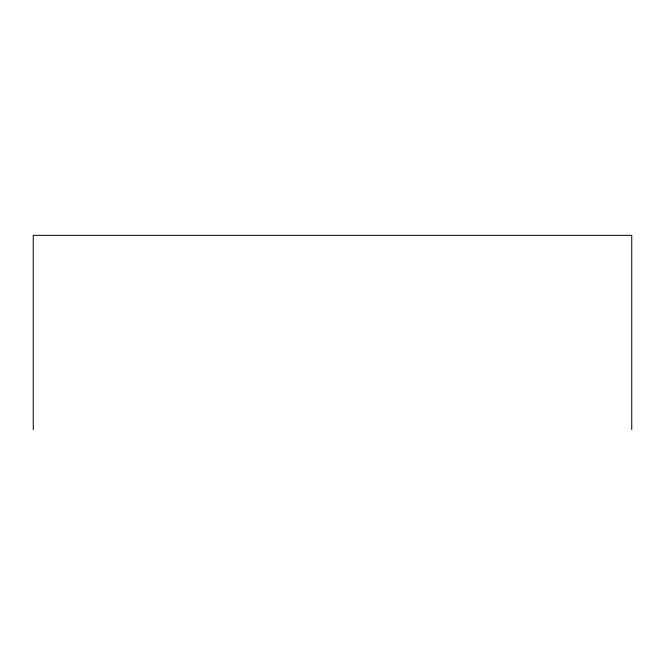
<?xml version="1.0" encoding="UTF-8"?>
<svg xmlns="http://www.w3.org/2000/svg" width="665" height="665" viewBox="0 0 665 665"><rect width="100%" height="100%" fill="white"/><g stroke="black" fill="none" stroke-linecap="round" stroke-linejoin="round"><path stroke-width="1" d="M631.75 429.656L631.75 235.344L33.25 235.344L33.25 429.656"/></g></svg>
